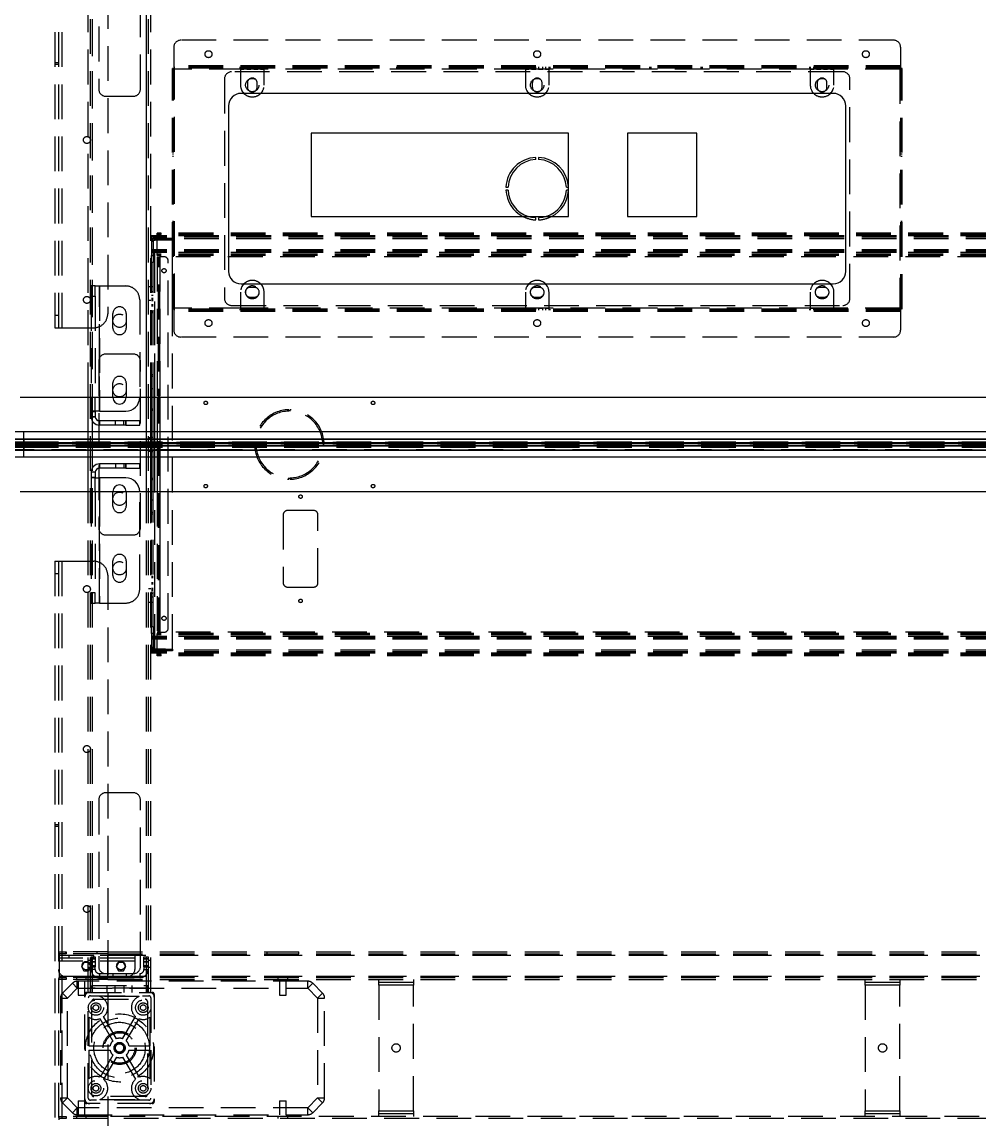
# Model space of a CAD drawing. Header units: millimetres. Extents: x -429 to 16771, y -1239 to 5751.
# Drawn here: x 51 to 740, y 364 to 1153 of the extents above; entities that cross this region are included whole.
import ezdxf

# ---------------------------------------------------------------- set-up
doc = ezdxf.new("R2010")
doc.units = ezdxf.units.MM
doc.header["$LTSCALE"] = 100
doc.linetypes.add('HIDDEN', pattern=[0.375, 0.25, -0.125])

msp = doc.modelspace()

# ---------------------------------------------------------------- linework, layer by layer
at = {"color": 7, "linetype": 'HIDDEN', "lineweight": -3}
for p, q in [((75, 1633.4), (75, 933.4)), ((77.5, 1633.4), (77.5, 933.4)), ((80, 1633.4), (80, 933.4)), ((80, 1633.4), (80, 933.4)), ((113, 1623.4), (113, 943.4)), ((99, 883.4), (99, 1243.4)), ((100.6, 455.4), (100.6, 1243.4)), ((102, 455.4), (102, 1243.4)), ((102, 455.4), (102, 1243.4)), ((102, 455.4), (102, 1243.4)), ((102, 866.09), (102, 1243.4)), ((141, 455.4), (141, 1243.4)), ((141, 455.4), (141, 1243.4)), ((141, 455.4), (141, 1243.4)), ((141, 883.4), (141, 1243.4)), ((142.4, 455.4), (142.4, 1243.4)), ((144, 883.4), (144, 1243.4)), ((106.5, 1224.9), (106.5, 1104.9)), ((136.5, 1104.9), (136.5, 1224.9)), ((678.5, 1140.1), (165.5, 1140.1)), ((160.5, 1135.1), (160.5, 1121.7)), ((683.5, 1135.1), (683.5, 1121.7)), ((77.5, 1123.98), (75, 1123.98)), ((75, 1122.83), (77.5, 1122.83)), ((683.5, 1121.7), (160.5, 1121.7)), ((160.5, 1121.7), (160.5, 1120.1)), ((683.5, 1121.7), (160.5, 1121.7)), ((683.5, 1120.9), (160.5, 1120.9)), ((161.1, 1120.1), (161.1, 1120.9)), ((208, 1120.9), (208, 1120.1)), ((208.5, 1120.9), (208.5, 1119.3)), ((211, 1119.3), (211, 1120.9)), ((213, 1120.9), (213, 1119.3)), ((216, 1119.3), (216, 1120.9)), ((218, 1120.9), (218, 1119.3)), ((221, 1119.3), (221, 1120.9)), ((223, 1120.9), (223, 1119.3)), ((225.5, 1119.3), (225.5, 1120.9)), ((226, 1120.9), (226, 1120.1)), ((303.03, 1120.1), (303.03, 1120.9)), ((304.03, 1120.1), (304.03, 1120.9)), ((321, 1120.1), (321, 1120.9)), ((323, 1120.1), (323, 1120.9)), ((339.97, 1120.1), (339.97, 1120.9)), ((340.97, 1120.1), (340.97, 1120.9)), ((413, 1120.9), (413, 1120.1)), ((413.5, 1120.9), (413.5, 1119.3)), ((416, 1119.3), (416, 1120.9)), ((418, 1120.9), (418, 1119.3)), ((421, 1119.3), (421, 1120.9)), ((423, 1120.9), (423, 1119.3)), ((426, 1119.3), (426, 1120.9)), ((428, 1120.9), (428, 1119.3)), ((430.5, 1119.3), (430.5, 1120.9)), ((431, 1120.9), (431, 1120.1)), ((503.03, 1120.1), (503.03, 1120.9)), ((504.03, 1120.1), (504.03, 1120.9)), ((521, 1120.1), (521, 1120.9)), ((523, 1120.1), (523, 1120.9)), ((539.97, 1120.1), (539.97, 1120.9)), ((540.97, 1120.1), (540.97, 1120.9)), ((618, 1120.9), (618, 1120.1)), ((618.5, 1120.9), (618.5, 1119.3)), ((621, 1119.3), (621, 1120.9)), ((623, 1120.9), (623, 1119.3)), ((626, 1119.3), (626, 1120.9)), ((628, 1120.9), (628, 1119.3)), ((631, 1119.3), (631, 1120.9)), ((633, 1120.9), (633, 1119.3)), ((635.5, 1119.3), (635.5, 1120.9)), ((636, 1120.9), (636, 1120.1)), ((682.9, 1120.9), (682.9, 1120.1)), ((683.5, 1121.7), (683.5, 1120.1)), ((159.5, 946.9), (159.5, 1119.9)), ((159.5, 1119.9), (160.3, 1119.9)), ((160.3, 946.9), (160.3, 1119.9)), ((683.5, 1120.1), (160.5, 1120.1)), ((161.1, 1119.3), (161.1, 1120.1)), ((161.1, 947.5), (161.1, 1119.3)), ((161.1, 947.5), (161.1, 1119.3)), ((211, 1119.3), (161.1, 1119.3)), ((211, 1119.3), (161.1, 1119.3)), ((642, 1117.4), (202, 1117.4)), ((208.5, 1119.3), (208.5, 1107.9)), ((208.5, 1119.3), (211, 1119.3)), ((211, 1119.3), (208.5, 1119.3)), ((213, 1119.3), (211, 1119.3)), ((213, 1119.3), (216, 1119.3)), ((216, 1119.3), (213, 1119.3)), ((216, 1119.3), (213, 1119.3)), ((216, 1119.3), (213, 1119.3)), ((218, 1119.3), (216, 1119.3)), ((218, 1119.3), (221, 1119.3)), ((221, 1119.3), (218, 1119.3)), ((221, 1119.3), (218, 1119.3)), ((221, 1119.3), (218, 1119.3)), ((223, 1119.3), (221, 1119.3)), ((223, 1119.3), (225.5, 1119.3)), ((225.5, 1119.3), (223, 1119.3)), ((416, 1119.3), (223, 1119.3)), ((416, 1119.3), (223, 1119.3)), ((225.5, 1107.9), (225.5, 1119.3)), ((413.5, 1119.3), (413.5, 1107.9)), ((413.5, 1119.3), (416, 1119.3)), ((416, 1119.3), (413.5, 1119.3)), ((418, 1119.3), (416, 1119.3)), ((418, 1119.3), (421, 1119.3)), ((421, 1119.3), (418, 1119.3)), ((421, 1119.3), (418, 1119.3)), ((421, 1119.3), (418, 1119.3)), ((423, 1119.3), (421, 1119.3)), ((423, 1119.3), (426, 1119.3)), ((426, 1119.3), (423, 1119.3)), ((426, 1119.3), (423, 1119.3)), ((426, 1119.3), (423, 1119.3)), ((428, 1119.3), (426, 1119.3)), ((428, 1119.3), (430.5, 1119.3)), ((430.5, 1119.3), (428, 1119.3)), ((621, 1119.3), (428, 1119.3)), ((621, 1119.3), (428, 1119.3)), ((430.5, 1107.9), (430.5, 1119.3)), ((618.5, 1119.3), (618.5, 1107.9)), ((618.5, 1119.3), (621, 1119.3)), ((621, 1119.3), (618.5, 1119.3)), ((623, 1119.3), (621, 1119.3)), ((623, 1119.3), (626, 1119.3)), ((626, 1119.3), (623, 1119.3)), ((626, 1119.3), (623, 1119.3)), ((626, 1119.3), (623, 1119.3)), ((628, 1119.3), (626, 1119.3)), ((628, 1119.3), (631, 1119.3)), ((631, 1119.3), (628, 1119.3)), ((631, 1119.3), (628, 1119.3)), ((631, 1119.3), (628, 1119.3)), ((633, 1119.3), (631, 1119.3)), ((633, 1119.3), (635.5, 1119.3)), ((635.5, 1119.3), (633, 1119.3)), ((682.9, 1119.3), (633, 1119.3)), ((682.9, 1119.3), (633, 1119.3)), ((635.5, 1107.9), (635.5, 1119.3)), ((682.9, 1120.1), (682.9, 1119.3)), ((682.9, 1119.3), (682.9, 947.5)), ((682.9, 1119.3), (682.9, 947.5)), ((684.5, 1119.9), (683.7, 1119.9)), ((683.7, 946.9), (683.7, 1119.9)), ((684.5, 946.9), (684.5, 1119.9)), ((197, 1112.4), (197, 954.4)), ((213.5, 1109.4), (213.5, 1106.4)), ((220.5, 1106.4), (220.5, 1109.4)), ((418.5, 1109.4), (418.5, 1106.4)), ((425.5, 1106.4), (425.5, 1109.4)), ((623.5, 1109.4), (623.5, 1106.4)), ((630.5, 1106.4), (630.5, 1109.4)), ((647, 954.4), (647, 1112.4)), ((111.5, 1099.9), (131.5, 1099.9)), ((159.5, 1058.38), (160.3, 1058.38)), ((683.7, 1058.38), (684.5, 1058.38)), ((159.5, 1056.88), (160.3, 1056.88)), ((683.7, 1056.88), (684.5, 1056.88)), ((159.5, 1034.4), (160.3, 1034.4)), ((444.48, 1034.4), (444.46, 1034.73)), ((444.46, 1034.4), (444.48, 1034.4)), ((683.7, 1034.4), (684.5, 1034.4)), ((159.5, 1032.4), (160.3, 1032.4)), ((444.46, 1032.08), (444.48, 1032.4)), ((444.48, 1032.4), (444.46, 1032.4)), ((683.7, 1032.4), (684.5, 1032.4)), ((421, 1010.93), (421, 1012.43)), ((423, 1012.43), (423, 1010.93)), ((159.5, 1009.92), (160.3, 1009.92)), ((159.5, 1008.42), (160.3, 1008.42)), ((683.7, 1009.92), (684.5, 1009.92)), ((683.7, 1008.42), (684.5, 1008.42)), ((1655.5, 999.4), (144.5, 999.4)), ((144.5, 999.4), (144.5, 997.4)), ((1655.5, 998.4), (144.5, 998.4)), ((1655.5, 997.4), (144.5, 997.4)), ((144.5, 997.4), (144.5, 989.4)), ((1655.5, 997.4), (144.5, 997.4)), ((1655.5, 997.4), (144.5, 997.4)), ((1655.5, 997.4), (144.5, 997.4)), ((145.7, 995.5), (144.5, 995.5)), ((145.7, 995.5), (144.5, 995.5)), ((145.7, 995.5), (145.7, 985.4)), ((146.9, 997.9), (146.9, 996.7)), ((154.5, 997.9), (146.9, 997.9)), ((146.9, 997.9), (146.9, 996.7)), ((146.9, 996.7), (154.5, 996.7)), ((146.9, 702.28), (146.9, 996.53)), ((146.9, 996.53), (159.5, 996.53)), ((146.9, 883.4), (146.9, 996.53)), ((1651.5, 1001.4), (148.5, 1001.4)), ((148.5, 999.4), (148.5, 1001.4)), ((1651.5, 1000.4), (148.5, 1000.4)), ((1651.5, 999.4), (148.5, 999.4)), ((148.5, 987.4), (148.5, 999.4)), ((1651.5, 999.4), (148.5, 999.4)), ((151.5, 1000.4), (151.5, 1001.4)), ((154.5, 996.7), (154.5, 997.9)), ((154.5, 997.9), (159.5, 997.9)), ((159.5, 996.7), (154.5, 996.7)), ((159.5, 997.9), (159.5, 996.7)), ((159.5, 702.28), (159.5, 996.53)), ((1655.5, 989.4), (144.5, 989.4)), ((144.5, 989.4), (144.5, 987.4)), ((1655.5, 989.4), (144.5, 989.4)), ((1655.5, 988.4), (144.5, 988.4)), ((144.5, 987.4), (144.5, 985.4)), ((1655.5, 987.4), (144.5, 987.4)), ((147.5, 987.4), (147.5, 988.4)), ((1651.5, 987.4), (148.5, 987.4)), ((148.5, 985.4), (148.5, 987.4)), ((1651.5, 987.4), (148.5, 987.4)), ((1651.5, 986.4), (148.5, 986.4)), ((150.5, 985.4), (150.5, 986.4)), ((144.5, 985.4), (145.7, 985.4)), ((144.5, 980.4), (144.5, 985.4)), ((145.7, 980.4), (144.5, 980.4)), ((144.5, 883.4), (144.5, 980.4)), ((145.7, 985.4), (145.7, 980.4)), ((145.7, 883.4), (145.7, 980.4)), ((1651.5, 985.4), (148.5, 985.4)), ((148.5, 984.4), (148.5, 883.4)), ((148.5, 984.4), (150.5, 984.4)), ((149.5, 714.4), (149.5, 984.4)), ((150.5, 985.4), (150.5, 984.4)), ((1649.5, 984.4), (150.5, 984.4)), ((1649.5, 984.4), (150.5, 984.4)), ((150.5, 984.4), (150.5, 714.4)), ((150.5, 714.4), (150.5, 984.4)), ((150.5, 984.4), (150.5, 714.4)), ((153.5, 984.4), (150.5, 984.4)), ((150.5, 984.4), (150.5, 883.4)), ((156.5, 717.4), (156.5, 981.4)), ((104, 963.4), (101, 963.4)), ((101, 963.4), (101, 956.11)), ((104, 956.11), (104, 963.4)), ((104, 963.4), (107, 963.4)), ((107, 873.4), (107, 963.4)), ((107, 963.4), (126, 963.4)), ((107, 963.4), (107, 883.4)), ((144, 962.7), (142.4, 962.7)), ((145.7, 962.9), (144.5, 962.9)), ((101, 956.11), (104, 956.11)), ((101, 956.11), (101, 883.4)), ((104, 956.11), (104, 883.4)), ((145.7, 959.15), (144.5, 959.15)), ((145.7, 959.15), (144.5, 959.15)), ((145.7, 956.65), (144.5, 956.65)), ((145.7, 956.65), (144.5, 956.65)), ((208.5, 958.9), (208.5, 947.5)), ((218.5, 962.4), (215.5, 962.4)), ((215.5, 955.4), (218.5, 955.4)), ((225.5, 947.5), (225.5, 958.9)), ((413.5, 958.9), (413.5, 947.5)), ((423.5, 962.4), (420.5, 962.4)), ((420.5, 955.4), (423.5, 955.4)), ((430.5, 947.5), (430.5, 958.9)), ((618.5, 958.9), (618.5, 947.5)), ((628.5, 962.4), (625.5, 962.4)), ((625.5, 955.4), (628.5, 955.4)), ((635.5, 947.5), (635.5, 958.9)), ((136, 953.4), (136, 883.4)), ((142.4, 953.1), (144, 953.1)), ((145.7, 954.4), (144.5, 954.4)), ((145.7, 953.4), (144.5, 953.4)), ((144.5, 952.9), (145.7, 952.9)), ((145.7, 949.9), (144.5, 949.9)), ((145.7, 948.9), (144.5, 948.9)), ((159.5, 946.9), (160.3, 946.9)), ((161.1, 946.7), (161.1, 947.5)), ((211, 947.5), (161.1, 947.5)), ((211, 947.5), (161.1, 947.5)), ((202, 949.4), (642, 949.4)), ((211, 947.5), (208.5, 947.5)), ((208.5, 947.5), (208.5, 945.9)), ((208.5, 947.5), (211, 947.5)), ((213, 947.5), (211, 947.5)), ((211, 945.9), (211, 947.5)), ((216, 947.5), (213, 947.5)), ((213, 947.5), (213, 945.9)), ((213, 947.5), (216, 947.5)), ((216, 947.5), (213, 947.5)), ((216, 947.5), (213, 947.5)), ((218, 947.5), (216, 947.5)), ((216, 945.9), (216, 947.5)), ((221, 947.5), (218, 947.5)), ((218, 947.5), (218, 945.9)), ((218, 947.5), (221, 947.5)), ((221, 947.5), (218, 947.5)), ((221, 947.5), (218, 947.5)), ((223, 947.5), (221, 947.5)), ((221, 945.9), (221, 947.5)), ((225.5, 947.5), (223, 947.5)), ((223, 947.5), (223, 945.9)), ((223, 947.5), (225.5, 947.5)), ((416, 947.5), (223, 947.5)), ((416, 947.5), (223, 947.5)), ((225.5, 945.9), (225.5, 947.5)), ((416, 947.5), (413.5, 947.5)), ((413.5, 947.5), (413.5, 945.9)), ((413.5, 947.5), (416, 947.5)), ((418, 947.5), (416, 947.5)), ((416, 945.9), (416, 947.5)), ((421, 947.5), (418, 947.5)), ((418, 947.5), (418, 945.9)), ((418, 947.5), (421, 947.5)), ((421, 947.5), (418, 947.5)), ((421, 947.5), (418, 947.5)), ((423, 947.5), (421, 947.5)), ((421, 945.9), (421, 947.5)), ((426, 947.5), (423, 947.5)), ((423, 947.5), (423, 945.9)), ((423, 947.5), (426, 947.5)), ((426, 947.5), (423, 947.5)), ((426, 947.5), (423, 947.5)), ((428, 947.5), (426, 947.5)), ((426, 945.9), (426, 947.5)), ((430.5, 947.5), (428, 947.5)), ((428, 947.5), (428, 945.9)), ((428, 947.5), (430.5, 947.5)), ((621, 947.5), (428, 947.5)), ((621, 947.5), (428, 947.5)), ((430.5, 945.9), (430.5, 947.5)), ((621, 947.5), (618.5, 947.5)), ((618.5, 947.5), (618.5, 945.9)), ((618.5, 947.5), (621, 947.5)), ((623, 947.5), (621, 947.5)), ((621, 945.9), (621, 947.5)), ((626, 947.5), (623, 947.5)), ((623, 947.5), (623, 945.9)), ((623, 947.5), (626, 947.5)), ((626, 947.5), (623, 947.5)), ((626, 947.5), (623, 947.5)), ((628, 947.5), (626, 947.5)), ((626, 945.9), (626, 947.5)), ((631, 947.5), (628, 947.5)), ((628, 947.5), (628, 945.9)), ((628, 947.5), (631, 947.5)), ((631, 947.5), (628, 947.5)), ((631, 947.5), (628, 947.5)), ((633, 947.5), (631, 947.5)), ((631, 945.9), (631, 947.5)), ((635.5, 947.5), (633, 947.5)), ((633, 947.5), (633, 945.9)), ((633, 947.5), (635.5, 947.5)), ((682.9, 947.5), (633, 947.5)), ((682.9, 947.5), (633, 947.5)), ((635.5, 945.9), (635.5, 947.5)), ((682.9, 947.5), (682.9, 946.7)), ((684.5, 946.9), (683.7, 946.9)), ((77.5, 942.25), (75, 942.25)), ((116.75, 933.15), (116.75, 943.65)), ((126.25, 943.65), (126.25, 933.15)), ((144.5, 945.4), (145.7, 945.4)), ((144.5, 944.41), (145.7, 944.41)), ((683.5, 946.7), (160.5, 946.7)), ((160.5, 946.7), (160.5, 945.1)), ((683.5, 945.9), (160.5, 945.9)), ((683.5, 945.1), (160.5, 945.1)), ((160.5, 945.1), (160.5, 931.7)), ((683.5, 945.1), (160.5, 945.1)), ((161.1, 945.9), (161.1, 946.7)), ((208, 946.7), (208, 945.9)), ((226, 946.7), (226, 945.9)), ((413, 946.7), (413, 945.9)), ((431, 946.7), (431, 945.9)), ((618, 946.7), (618, 945.9)), ((636, 946.7), (636, 945.9)), ((682.9, 946.7), (682.9, 945.9)), ((683.5, 946.7), (683.5, 945.1)), ((683.5, 945.1), (683.5, 931.7)), ((75, 933.4), (80, 933.4)), ((80, 933.4), (103, 933.4)), ((678.5, 926.7), (165.5, 926.7)), ((106.5, 909.4), (106.5, 789.4)), ((131.5, 914.4), (111.5, 914.4)), ((136.5, 789.4), (136.5, 909.4)), ((116.75, 883.4), (116.75, 893.65)), ((126.25, 893.65), (126.25, 883.4)), ((145.7, 899.4), (144.5, 899.4)), ((145.7, 898.4), (144.5, 898.4)), ((145.7, 889.4), (144.5, 889.4)), ((145.7, 889.4), (144.5, 889.4)), ((145.7, 889.4), (144.5, 889.4)), ((145.7, 889.4), (144.5, 889.4)), ((104, 873.4), (101, 873.4)), ((101, 869.4), (104, 869.4)), ((145.7, 874.9), (144.5, 874.9)), ((145.7, 873.9), (144.5, 873.9)), ((243.2, 873.4), (243.2, 874.4)), ((244.2, 873.4), (244.2, 874.4)), ((107, 866.4), (107, 863.4)), ((118.5, 863.4), (118.5, 866.4)), ((124.5, 863.4), (124.5, 866.4)), ((126, 863.4), (126, 866.4)), ((52.5, 853.17), (1.07, 853.17)), ((2, 853.19), (52.5, 853.19)), ((52.5, 853.19), (2, 853.19)), ((52.5, 851.4), (52.5, 858.4)), ((52.5, 853.19), (52.5, 853.4)), ((52.5, 853.19), (52.5, 853.4)), ((52.5, 853.4), (52.5, 853.17)), ((52.5, 851.4), (52.5, 853.4)), ((52.5, 853.19), (900, 853.19)), ((52.5, 850.32), (52.5, 853.19)), ((1747.5, 853.19), (52.5, 853.19)), ((52.5, 850.85), (52.5, 853.19)), ((52.5, 853.17), (52.5, 845.64)), ((1747.5, 853.17), (52.5, 853.17)), ((99, 840.4), (99, 858.4)), ((102, 840.4), (102, 858.4)), ((141, 840.4), (141, 858.4)), ((144, 854.2), (142.4, 854.2)), ((144, 840.4), (144, 858.4)), ((144.5, 840.4), (144.5, 858.4)), ((145.7, 854.4), (144.5, 854.4)), ((145.7, 840.4), (145.7, 858.4)), ((146.9, 840.4), (146.9, 858.4)), ((148.5, 858.4), (148.5, 840.4)), ((150.5, 858.4), (150.5, 840.4)), ((52.5, 845.64), (1.07, 845.64)), ((1.85, 850.32), (52.5, 850.32)), ((52.5, 850.32), (1.85, 850.32)), ((1.85, 848.49), (52.5, 848.49)), ((52.5, 848.49), (1.85, 848.49)), ((2, 845.61), (52.5, 845.61)), ((52.5, 845.61), (2, 845.61)), ((2.15, 850), (52.5, 850)), ((2.15, 848.8), (52.5, 848.8)), ((2.5, 851.4), (52.5, 851.4)), ((2.5, 847.4), (52.5, 847.4)), ((7.82, 850.65), (52.5, 850.65)), ((52.5, 850.65), (7.82, 850.65)), ((7.82, 848.15), (52.5, 848.15)), ((52.5, 848.15), (7.82, 848.15)), ((8.09, 850.84), (52.5, 850.84)), ((8.11, 847.97), (52.5, 847.97)), ((10.02, 848.83), (52.5, 848.83)), ((10.05, 849.97), (52.5, 849.97)), ((10.12, 849.95), (52.5, 849.95)), ((10.32, 850.65), (52.5, 850.65)), ((52.5, 850.65), (10.32, 850.65)), ((10.32, 850.15), (52.5, 850.15)), ((52.5, 850.15), (10.32, 850.15)), ((10.32, 848.65), (52.5, 848.65)), ((52.5, 848.65), (10.32, 848.65)), ((10.32, 848.15), (52.5, 848.15)), ((52.5, 848.15), (10.32, 848.15)), ((10.59, 850.84), (52.5, 850.84)), ((10.61, 847.97), (52.5, 847.97)), ((12.53, 848.83), (52.5, 848.83)), ((12.55, 849.97), (52.5, 849.97)), ((12.62, 849.95), (52.5, 849.95)), ((52.5, 848.85), (12.62, 848.85)), ((12.82, 850.65), (52.5, 850.65)), ((52.5, 850.65), (12.82, 850.65)), ((12.82, 850.15), (52.5, 850.15)), ((52.5, 850.15), (12.82, 850.15)), ((12.82, 848.65), (52.5, 848.65)), ((52.5, 848.65), (12.82, 848.65)), ((12.82, 848.15), (52.5, 848.15)), ((52.5, 848.15), (12.82, 848.15)), ((13.07, 850.85), (52.5, 850.85)), ((13.09, 847.96), (52.5, 847.96)), ((14.58, 850.37), (52.5, 850.37)), ((14.58, 848.44), (52.5, 848.44)), ((52.5, 851.4), (900, 851.4)), ((52.5, 850.85), (52.5, 851.4)), ((52.5, 850.85), (52.5, 851.4)), ((52.5, 850.84), (52.5, 850.85)), ((52.5, 850.85), (900, 850.85)), ((52.5, 850.85), (52.5, 850.85)), ((900, 850.85), (52.5, 850.85)), ((900, 850.85), (52.5, 850.85)), ((900, 850.85), (52.5, 850.85)), ((52.5, 850.85), (52.5, 850.65)), ((52.5, 850.84), (900, 850.84)), ((52.5, 849.97), (52.5, 850.84)), ((52.5, 850.84), (900, 850.84)), ((52.5, 849.97), (52.5, 850.84)), ((52.5, 849.97), (52.5, 850.84)), ((52.5, 850.84), (52.5, 850.65)), ((52.5, 849.97), (52.5, 850.84)), ((52.5, 850.84), (52.5, 850.65)), ((52.5, 850.37), (52.5, 850.84)), ((52.5, 850.32), (52.5, 850.84)), ((52.5, 850.84), (52.5, 850.65)), ((52.5, 849.97), (52.5, 850.84)), ((52.5, 850.84), (52.5, 850.65)), ((52.5, 850.37), (52.5, 850.84)), ((52.5, 849.97), (52.5, 850.84)), ((52.5, 850.84), (52.5, 850.65)), ((52.5, 850.65), (900, 850.65)), ((52.5, 850.65), (52.5, 850)), ((52.5, 850.65), (900, 850.65)), ((52.5, 850.65), (52.5, 850.15)), ((52.5, 850.65), (900, 850.65)), ((52.5, 850.65), (52.5, 850.15)), ((52.5, 850.65), (52.5, 850.15)), ((52.5, 850.65), (52.5, 850)), ((52.5, 850.65), (52.5, 850.15)), ((1747.5, 850.65), (52.5, 850.65)), ((1747.5, 850.65), (52.5, 850.65)), ((1747.5, 850.65), (52.5, 850.65)), ((52.5, 850.37), (900, 850.37)), ((52.5, 848.85), (52.5, 850.37)), ((52.5, 848.85), (52.5, 850.37)), ((52.5, 850.32), (900, 850.32)), ((52.5, 850), (52.5, 850.32)), ((52.5, 850), (52.5, 850.32)), ((1747.5, 850.32), (52.5, 850.32)), ((52.5, 850.15), (900, 850.15)), ((52.5, 850.15), (900, 850.15)), ((1747.5, 850.15), (52.5, 850.15)), ((1747.5, 850.15), (52.5, 850.15)), ((52.5, 850.15), (52.5, 849.97)), ((52.5, 850.15), (52.5, 849.97)), ((52.5, 850.15), (52.5, 849.97)), ((52.5, 850.15), (52.5, 849.97)), ((52.5, 850), (900, 850)), ((52.5, 849.95), (52.5, 849.97)), ((52.5, 849.97), (900, 849.97)), ((52.5, 849.97), (52.5, 849.97)), ((52.5, 849.97), (900, 849.97)), ((52.5, 849.95), (900, 849.95)), ((52.5, 849.95), (900, 849.95)), ((52.5, 848.85), (52.5, 849.95)), ((52.5, 848.85), (52.5, 849.95)), ((52.5, 848.83), (52.5, 848.85)), ((900, 848.85), (52.5, 848.85)), ((900, 848.85), (52.5, 848.85)), ((52.5, 847.97), (52.5, 848.83)), ((52.5, 848.83), (900, 848.83)), ((52.5, 848.83), (900, 848.83)), ((52.5, 847.97), (52.5, 848.83)), ((52.5, 847.97), (52.5, 848.83)), ((52.5, 847.97), (52.5, 848.83)), ((52.5, 848.83), (52.5, 848.65)), ((52.5, 847.97), (52.5, 848.83)), ((52.5, 848.83), (52.5, 848.65)), ((52.5, 848.44), (52.5, 848.83)), ((52.5, 848.83), (52.5, 848.65)), ((52.5, 848.44), (52.5, 848.83)), ((52.5, 847.97), (52.5, 848.83)), ((52.5, 848.83), (52.5, 848.65)), ((52.5, 848.8), (900, 848.8)), ((52.5, 848.49), (52.5, 848.8)), ((52.5, 848.8), (52.5, 848.15)), ((52.5, 848.49), (52.5, 848.8)), ((52.5, 848.8), (52.5, 848.15)), ((52.5, 848.65), (900, 848.65)), ((52.5, 848.65), (52.5, 848.15)), ((52.5, 848.65), (900, 848.65)), ((52.5, 848.65), (52.5, 848.15)), ((52.5, 848.65), (52.5, 848.15)), ((52.5, 848.65), (52.5, 848.15)), ((1747.5, 848.65), (52.5, 848.65)), ((1747.5, 848.65), (52.5, 848.65)), ((52.5, 848.49), (900, 848.49)), ((52.5, 845.61), (52.5, 848.49)), ((1747.5, 848.49), (52.5, 848.49)), ((52.5, 847.97), (52.5, 848.49)), ((52.5, 848.44), (900, 848.44)), ((52.5, 847.97), (52.5, 848.44)), ((52.5, 847.97), (52.5, 848.44)), ((52.5, 848.15), (52.5, 847.95)), ((52.5, 848.15), (900, 848.15)), ((52.5, 848.15), (900, 848.15)), ((52.5, 848.15), (900, 848.15)), ((1747.5, 848.15), (52.5, 848.15)), ((1747.5, 848.15), (52.5, 848.15)), ((1747.5, 848.15), (52.5, 848.15)), ((52.5, 848.15), (52.5, 847.95)), ((52.5, 848.15), (52.5, 847.97)), ((52.5, 848.15), (52.5, 847.97)), ((52.5, 848.15), (52.5, 847.97)), ((52.5, 848.15), (52.5, 847.97)), ((52.5, 847.97), (900, 847.97)), ((52.5, 847.95), (52.5, 847.97)), ((52.5, 847.97), (900, 847.97)), ((52.5, 847.96), (900, 847.96)), ((52.5, 847.95), (900, 847.95)), ((52.5, 847.95), (900, 847.95)), ((52.5, 847.95), (900, 847.95)), ((52.5, 847.4), (52.5, 847.95)), ((52.5, 847.4), (52.5, 847.95)), ((52.5, 845.61), (52.5, 847.95)), ((52.5, 847.4), (900, 847.4)), ((52.5, 840.4), (52.5, 847.4)), ((52.5, 845.4), (52.5, 847.4)), ((52.5, 845.64), (52.5, 845.4)), ((1747.5, 845.64), (52.5, 845.64)), ((52.5, 845.61), (900, 845.61)), ((52.5, 845.4), (52.5, 845.61)), ((52.5, 845.4), (52.5, 845.61)), ((1747.5, 845.61), (52.5, 845.61)), ((142.4, 844.6), (144, 844.6)), ((145.7, 850.65), (144.5, 850.65)), ((145.7, 850.65), (144.5, 850.65)), ((145.7, 848.15), (144.5, 848.15)), ((145.7, 848.15), (144.5, 848.15)), ((144.5, 844.4), (145.7, 844.4)), ((219.7, 849.9), (218.7, 849.9)), ((219.7, 848.9), (218.7, 848.9)), ((268.69, 849.9), (267.69, 849.9)), ((268.69, 848.9), (267.69, 848.9)), ((104, 829.4), (101, 829.4)), ((102, 455.4), (102, 832.72)), ((107, 835.4), (107, 832.4)), ((118.5, 835.4), (118.5, 832.4)), ((124.5, 835.4), (124.5, 832.4)), ((126, 832.4), (126, 835.4)), ((104, 825.4), (101, 825.4)), ((107, 735.4), (107, 825.4)), ((145.7, 824.9), (144.5, 824.9)), ((145.7, 823.9), (144.5, 823.9)), ((243.2, 824.41), (243.2, 825.41)), ((244.2, 824.41), (244.2, 825.41)), ((99, 455.4), (99, 815.4)), ((101, 815.4), (101, 742.7)), ((104, 815.4), (104, 742.7)), ((107, 815.4), (107, 735.4)), ((116.75, 805.15), (116.75, 815.4)), ((126.25, 815.4), (126.25, 805.15)), ((136, 745.4), (136, 815.4)), ((141, 455.4), (141, 815.4)), ((144, 455.4), (144, 815.4)), ((144.5, 718.4), (144.5, 815.4)), ((145.7, 718.4), (145.7, 815.4)), ((146.9, 702.28), (146.9, 815.4)), ((148.5, 815.4), (148.5, 714.4)), ((150.5, 815.4), (150.5, 714.4)), ((145.7, 809.4), (144.5, 809.4)), ((145.7, 809.4), (144.5, 809.4)), ((145.7, 809.4), (144.5, 809.4)), ((145.7, 809.4), (144.5, 809.4)), ((145.7, 800.4), (144.5, 800.4)), ((145.7, 799.4), (144.5, 799.4)), ((239.25, 798.9), (239.25, 749.9)), ((261.25, 801.9), (242.25, 801.9)), ((264.25, 749.9), (264.25, 798.9)), ((111.5, 784.4), (131.5, 784.4)), ((75, 765.4), (75, 65.4)), ((75, 765.4), (80, 765.4)), ((77.5, 765.4), (77.5, 65.4)), ((80, 765.4), (80, 65.4)), ((80, 765.4), (103, 765.4)), ((80, 765.4), (80, 65.4)), ((116.75, 755.15), (116.75, 765.65)), ((126.25, 765.65), (126.25, 755.15)), ((75, 756.55), (77.5, 756.55)), ((113, 755.4), (113, 75.4)), ((145.7, 754.4), (144.5, 754.4)), ((145.7, 753.4), (144.5, 753.4)), ((145.7, 749.9), (144.5, 749.9)), ((104, 742.7), (101, 742.7)), ((101, 742.7), (101, 735.4)), ((104, 735.4), (104, 742.7)), ((144, 745.7), (142.4, 745.7)), ((145.7, 748.9), (144.5, 748.9)), ((145.7, 745.9), (144.5, 745.9)), ((144.5, 745.4), (145.7, 745.4)), ((144.5, 744.41), (145.7, 744.41)), ((145.7, 742.15), (144.5, 742.15)), ((145.7, 742.15), (144.5, 742.15)), ((242.25, 746.9), (261.25, 746.9)), ((101, 735.4), (104, 735.4)), ((107, 735.4), (104, 735.4)), ((107, 735.4), (126, 735.4)), ((142.4, 736.1), (144, 736.1)), ((145.7, 739.65), (144.5, 739.65)), ((145.7, 739.65), (144.5, 739.65)), ((144.5, 735.9), (145.7, 735.9)), ((144.5, 718.4), (145.7, 718.4)), ((144.5, 713.4), (144.5, 718.4)), ((145.7, 718.4), (145.7, 713.4)), ((145.7, 713.4), (144.5, 713.4)), ((144.5, 713.4), (144.5, 711.4)), ((1655.5, 711.4), (144.5, 711.4)), ((144.5, 711.4), (144.5, 709.4)), ((1655.5, 710.4), (144.5, 710.4)), ((145.7, 713.4), (145.7, 703.3)), ((147.5, 710.4), (147.5, 711.4)), ((150.5, 714.4), (148.5, 714.4)), ((1651.5, 713.4), (148.5, 713.4)), ((148.5, 711.4), (148.5, 713.4)), ((1651.5, 712.4), (148.5, 712.4)), ((1651.5, 711.4), (148.5, 711.4)), ((148.5, 699.4), (148.5, 711.4)), ((1651.5, 711.4), (148.5, 711.4)), ((150.5, 714.4), (150.5, 713.4)), ((1649.5, 714.4), (150.5, 714.4)), ((1649.5, 714.4), (150.5, 714.4)), ((150.5, 714.4), (153.5, 714.4)), ((150.5, 712.4), (150.5, 713.4)), ((1655.5, 709.4), (144.5, 709.4)), ((144.5, 709.4), (144.5, 701.4)), ((1655.5, 709.4), (144.5, 709.4)), ((144.5, 703.3), (145.7, 703.3)), ((145.7, 703.3), (144.5, 703.3)), ((146.9, 702.28), (159.5, 702.28)), ((1655.5, 701.4), (144.5, 701.4)), ((144.5, 701.4), (144.5, 699.4)), ((1655.5, 701.4), (144.5, 701.4)), ((1655.5, 701.4), (144.5, 701.4)), ((1655.5, 701.4), (144.5, 701.4)), ((1655.5, 700.4), (144.5, 700.4)), ((1655.5, 699.4), (144.5, 699.4)), ((146.9, 702.1), (146.9, 700.9)), ((154.5, 702.1), (146.9, 702.1)), ((146.9, 700.9), (146.9, 702.1)), ((154.5, 700.9), (146.9, 700.9)), ((1651.5, 699.4), (148.5, 699.4)), ((148.5, 697.4), (148.5, 699.4)), ((1651.5, 699.4), (148.5, 699.4)), ((1651.5, 698.4), (148.5, 698.4)), ((1651.5, 697.4), (148.5, 697.4)), ((151.5, 697.4), (151.5, 698.4)), ((154.5, 700.9), (154.5, 702.1)), ((154.5, 702.1), (159.5, 702.1)), ((159.5, 700.9), (154.5, 700.9)), ((159.5, 702.1), (159.5, 700.9)), ((106.5, 593.9), (106.5, 473.9)), ((131.5, 598.9), (111.5, 598.9)), ((136.5, 473.9), (136.5, 593.9)), ((77.5, 575.98), (75, 575.98)), ((75, 574.83), (77.5, 574.83)), ((132.5, 481.9), (77.5, 481.9)), ((78, 483.15), (78, 484.65)), ((78, 484.65), (83, 484.65)), ((83, 483.15), (78, 483.15)), ((78, 483.15), (78, 482.15)), ((78, 482.15), (1722, 482.15)), ((78, 482.15), (1722, 482.15)), ((78, 482.15), (78, 467.15)), ((82.5, 484.65), (82.5, 483.15)), ((83, 484.65), (83, 483.15)), ((113, 484.65), (83, 484.65)), ((113, 483.15), (83, 483.15)), ((85, 481.9), (85, 479.9)), ((103, 479.9), (103, 481.9)), ((105.5, 483.15), (105.5, 484.65)), ((113, 484.65), (1687, 484.65)), ((113, 483.15), (1687, 483.15)), ((113, 482.15), (1687, 482.15)), ((113, 467.15), (113, 482.15)), ((113, 482.15), (1687, 482.15)), ((132.5, 481.9), (132.5, 477.9)), ((227.5, 484.65), (227.5, 483.15)), ((250.5, 483.15), (250.5, 484.65)), ((132.5, 479.9), (77.5, 479.9)), ((132.5, 477.9), (77.5, 477.9)), ((132.5, 477.9), (77.5, 477.9)), ((132.5, 477.9), (77.5, 477.9)), ((132.5, 477.9), (77.5, 477.9)), ((95.77, 476.9), (94.03, 473.9)), ((94.03, 473.9), (95.77, 470.9)), ((99.23, 476.9), (95.77, 476.9)), ((100.6, 478.4), (99, 478.4)), ((100.96, 473.9), (99.23, 476.9)), ((99.23, 470.9), (100.96, 473.9)), ((101, 480.9), (104, 480.9)), ((101, 479.44), (101, 480.9)), ((104, 479.44), (101, 479.44)), ((101, 477.37), (101, 479.44)), ((101, 479.44), (104, 479.44)), ((101, 477.37), (104, 477.37)), ((101, 473.83), (101, 477.37)), ((104, 477.37), (101, 477.37)), ((104, 477.15), (101, 477.15)), ((101, 474.65), (104, 474.65)), ((104, 473.83), (101, 473.83)), ((101, 471.9), (101, 473.83)), ((101, 473.83), (104, 473.83)), ((104, 480.9), (104, 479.44)), ((104, 479.44), (104, 477.37)), ((104, 477.37), (104, 473.83)), ((104, 471.9), (104, 473.83)), ((120.77, 476.9), (119.03, 473.9)), ((119.03, 473.9), (120.77, 470.9)), ((124.23, 476.9), (120.77, 476.9)), ((125.96, 473.9), (124.23, 476.9)), ((124.23, 470.9), (125.96, 473.9)), ((132.5, 477.9), (132.5, 471.9)), ((139, 480.9), (142, 480.9)), ((139, 479.44), (139, 480.9)), ((142, 479.44), (139, 479.44)), ((139, 477.37), (139, 479.44)), ((139, 479.44), (142, 479.44)), ((139, 473.83), (139, 477.37)), ((139, 477.37), (142, 477.37)), ((142, 477.37), (139, 477.37)), ((142, 477.15), (139, 477.15)), ((139, 474.65), (142, 474.65)), ((142, 473.83), (139, 473.83)), ((139, 473.83), (139, 471.9)), ((139, 473.83), (142, 473.83)), ((142, 480.9), (142, 479.44)), ((142, 479.44), (142, 477.37)), ((142, 477.37), (142, 473.83)), ((142, 473.83), (142, 471.9)), ((144, 478.4), (142.4, 478.4)), ((78, 467.15), (1722, 467.15)), ((78, 467.15), (1722, 467.15)), ((78, 467.15), (78, 466.15)), ((78, 464.65), (78, 466.15)), ((78, 466.15), (83, 466.15)), ((127.5, 466.9), (82.5, 466.9)), ((83, 466.15), (83, 464.65)), ((113, 466.15), (83, 466.15)), ((90.5, 466.15), (90.5, 464.65)), ((95.77, 470.9), (99.23, 470.9)), ((97.5, 464.65), (97.5, 466.15)), ((99, 473.4), (100.6, 473.4)), ((104, 471.9), (101, 471.9)), ((104, 471.9), (101, 471.9)), ((107, 468.9), (107, 465.9)), ((107, 468.9), (136, 468.9)), ((107, 468.9), (107, 465.9)), ((107, 465.9), (136, 465.9)), ((113, 467.15), (1687, 467.15)), ((113, 467.15), (1687, 467.15)), ((113, 466.15), (1687, 466.15)), ((116.75, 468.9), (116.75, 465.9)), ((120.77, 470.9), (124.23, 470.9)), ((126.25, 468.9), (126.25, 465.9)), ((136, 468.9), (136, 465.9)), ((136, 468.9), (136, 465.9)), ((139, 471.9), (142, 471.9)), ((139, 471.9), (142, 471.9)), ((142.4, 473.4), (144, 473.4)), ((235.5, 466.15), (235.5, 464.65)), ((242.5, 464.65), (242.5, 466.15)), ((83, 464.65), (78, 464.65)), ((87.53, 461.94), (80.46, 454.87)), ((113, 464.65), (83, 464.65)), ((84, 451.33), (91.07, 458.4)), ((91.07, 458.4), (87.53, 461.94)), ((256.93, 463.4), (91.07, 463.4)), ((91.07, 458.4), (91.07, 463.4)), ((91.07, 458.4), (256.93, 458.4)), ((91.6, 463.4), (91.6, 453.4)), ((96.4, 453.4), (96.4, 463.4)), ((101.5, 460.4), (141.5, 460.4)), ((101.5, 458.4), (101.5, 460.4)), ((101.5, 458.4), (101.5, 455.4)), ((141.5, 458.4), (101.5, 458.4)), ((112.5, 455.4), (112.5, 460.4)), ((113, 464.65), (1040, 464.65)), ((118.1, 460.4), (118.1, 455.4)), ((124.9, 455.4), (124.9, 460.4)), ((130.5, 455.4), (130.5, 460.4)), ((141.5, 460.4), (141.5, 458.4)), ((141.5, 458.4), (141.5, 455.4)), ((236.6, 463.4), (236.6, 453.4)), ((241.4, 453.4), (241.4, 463.4)), ((256.93, 458.4), (256.93, 463.4)), ((256.93, 458.4), (260.46, 461.94)), ((256.93, 458.4), (264, 451.33)), ((267.53, 454.87), (260.46, 461.94)), ((308, 460.65), (308, 464.65)), ((308, 462.65), (333, 462.65)), ((333, 460.65), (308, 460.65)), ((308, 460.65), (308, 370.15)), ((333, 460.65), (308, 460.65)), ((333, 464.65), (333, 460.65)), ((333, 370.15), (333, 460.65)), ((658, 460.65), (658, 464.65)), ((658, 462.65), (683, 462.65)), ((683, 460.65), (658, 460.65)), ((658, 460.65), (658, 370.15)), ((683, 460.65), (658, 460.65)), ((683, 464.65), (683, 460.65)), ((683, 370.15), (683, 460.65)), ((79, 451.33), (79, 379.47)), ((79, 451.33), (84, 451.33)), ((84, 451.33), (80.46, 454.87)), ((84, 379.47), (84, 451.33)), ((91.6, 453.4), (96.4, 453.4)), ((96.5, 376.9), (96.5, 453.9)), ((98, 455.4), (145, 455.4)), ((99, 379.4), (99, 451.4)), ((100.5, 452.9), (142.5, 452.9)), ((103, 450.4), (140, 450.4)), ((135.63, 452.4), (107.37, 452.4)), ((144, 451.4), (144, 379.4)), ((146.5, 453.9), (146.5, 376.9)), ((236.6, 453.4), (241.4, 453.4)), ((264, 451.33), (267.53, 454.87)), ((264, 451.33), (269, 451.33)), ((264, 451.33), (264, 379.47)), ((269, 379.47), (269, 451.33)), ((101.5, 381.9), (101.5, 448.9)), ((141.5, 448.9), (141.5, 381.9)), ((99.5, 437.53), (99.5, 416.9)), ((116.75, 420.54), (107.44, 436.43)), ((119.34, 422.06), (110.02, 437.94)), ((123.66, 422.06), (132.97, 437.94)), ((126.25, 420.54), (135.56, 436.43)), ((143.5, 416.9), (143.5, 437.53)), ((99.5, 416.9), (114.66, 416.9)), ((99.5, 413.9), (114.66, 413.9)), ((99.5, 413.9), (99.5, 393.28)), ((121.5, 412.4), (121.5, 411.86)), ((128.34, 416.9), (143.5, 416.9)), ((128.34, 413.9), (143.5, 413.9)), ((143.5, 393.28), (143.5, 413.9)), ((116.75, 410.26), (107.44, 394.38)), ((119.34, 408.75), (110.02, 392.86)), ((123.66, 408.75), (132.97, 392.86)), ((126.25, 410.26), (135.56, 394.38)), ((79, 379.47), (84, 379.47)), ((80.46, 375.94), (84, 379.47)), ((91.07, 372.4), (84, 379.47)), ((140, 380.4), (103, 380.4)), ((264, 379.47), (256.93, 372.4)), ((264, 379.47), (269, 379.47)), ((267.53, 375.94), (264, 379.47)), ((80.46, 375.94), (87.53, 368.87)), ((87.53, 368.87), (91.07, 372.4)), ((256.93, 372.4), (91.07, 372.4)), ((91.07, 367.4), (91.07, 372.4)), ((91.6, 377.4), (96.4, 377.4)), ((91.6, 377.4), (91.6, 367.4)), ((96.4, 367.4), (96.4, 377.4)), ((145, 375.4), (98, 375.4)), ((142.5, 377.9), (100.5, 377.9)), ((107.37, 378.4), (135.63, 378.4)), ((236.6, 377.4), (241.4, 377.4)), ((236.6, 377.4), (236.6, 367.4)), ((241.4, 367.4), (241.4, 377.4)), ((260.46, 368.87), (256.93, 372.4)), ((256.93, 367.4), (256.93, 372.4)), ((260.46, 368.87), (267.53, 375.94)), ((78, 364.65), (78, 366.15)), ((78, 366.15), (83, 366.15)), ((83, 364.65), (78, 364.65)), ((78, 363.65), (78, 364.65)), ((83, 366.15), (83, 364.65)), ((113, 366.15), (83, 366.15)), ((113, 364.65), (83, 364.65)), ((90.5, 366.15), (90.5, 364.65)), ((91.07, 367.4), (256.93, 367.4)), ((97.5, 364.65), (97.5, 366.15)), ((1040, 366.15), (113, 366.15)), ((1687, 364.65), (113, 364.65)), ((235.5, 366.15), (235.5, 364.65)), ((242.5, 364.65), (242.5, 366.15)), ((308, 370.15), (333, 370.15)), ((308, 366.15), (308, 370.15)), ((308, 370.15), (333, 370.15)), ((333, 368.15), (308, 368.15)), ((333, 370.15), (333, 366.15)), ((658, 370.15), (683, 370.15)), ((658, 366.15), (658, 370.15)), ((658, 370.15), (683, 370.15)), ((683, 368.15), (658, 368.15)), ((683, 370.15), (683, 366.15))]:
    msp.add_line(p, q, dxfattribs=at)
at = {"color": 7, "linetype": 'Continuous', "lineweight": -3}
for p, q in [((635, 1101.9), (209, 1101.9)), ((200, 1092.9), (200, 973.9)), ((644, 973.9), (644, 1092.9)), ((444.46, 1073.4), (259.46, 1073.4)), ((259.46, 1073.4), (259.46, 1013.4)), ((444.46, 1013.4), (444.46, 1073.4)), ((536.96, 1073.4), (486.96, 1073.4)), ((486.96, 1073.4), (486.96, 1013.4)), ((536.96, 1013.4), (536.96, 1073.4)), ((421, 1054.38), (421, 1055.88)), ((423, 1055.88), (423, 1054.38)), ((399.52, 1034.4), (401.02, 1034.4)), ((442.97, 1034.4), (444.46, 1034.4)), ((401.02, 1032.4), (399.52, 1032.4)), ((444.46, 1032.4), (442.97, 1032.4)), ((259.46, 1013.4), (444.46, 1013.4)), ((486.96, 1013.4), (536.96, 1013.4)), ((209, 964.9), (635, 964.9)), ((50, 883.4), (1750, 883.4)), ((99, 858.4), (99, 883.4)), ((101, 883.4), (101, 883.2)), ((104, 883.2), (101, 883.2)), ((101, 883.2), (101, 873.2)), ((104, 883.4), (104, 883.2)), ((104, 873.2), (104, 883.2)), ((107, 883.4), (107, 873.4)), ((116.75, 883.15), (116.75, 883.4)), ((126.25, 883.4), (126.25, 883.15)), ((141, 858.4), (141, 883.4)), ((144, 858.4), (144, 883.4)), ((144.5, 858.4), (144.5, 883.4)), ((145.7, 858.4), (145.7, 883.4)), ((146.9, 858.4), (146.9, 883.4)), ((148.5, 883.4), (148.5, 858.4)), ((150.5, 883.4), (150.5, 858.4)), ((101, 873.2), (104, 873.2)), ((101, 873.2), (101, 869.4)), ((104, 869.4), (101, 869.4)), ((107, 873.4), (104, 873.4)), ((104, 873.2), (104, 869.4)), ((107, 873.4), (126, 873.4)), ((102, 858.4), (102, 866.09)), ((107, 866.4), (107, 863.4)), ((126, 866.4), (107, 866.4)), ((126, 863.4), (107, 863.4)), ((126, 866.4), (126, 863.4)), ((136, 866.4), (126, 866.4)), ((126, 863.4), (136, 863.4)), ((136, 863.4), (136, 866.4)), ((1.07, 853.17), (52.5, 853.17)), ((1.5, 853.4), (52.5, 853.4)), ((52.5, 858.4), (2.5, 858.4)), ((1747.5, 858.4), (52.5, 858.4)), ((52.5, 853.4), (52.5, 858.4)), ((52.5, 853.4), (52.5, 853.17)), ((52.5, 853.4), (900, 853.4)), ((52.5, 853.17), (52.5, 845.64)), ((52.5, 853.17), (900, 853.17)), ((1.07, 845.64), (52.5, 845.64)), ((1.5, 845.4), (52.5, 845.4)), ((52.5, 845.64), (900, 845.64)), ((52.5, 845.64), (52.5, 845.4)), ((52.5, 845.4), (900, 845.4)), ((52.5, 840.4), (52.5, 845.4)), ((52.5, 840.4), (2.5, 840.4)), ((1747.5, 840.4), (52.5, 840.4)), ((99, 815.4), (99, 840.4)), ((102, 832.72), (102, 840.4)), ((141, 815.4), (141, 840.4)), ((144, 815.4), (144, 840.4)), ((144.5, 815.4), (144.5, 840.4)), ((145.7, 815.4), (145.7, 840.4)), ((146.9, 815.4), (146.9, 840.4)), ((148.5, 840.4), (148.5, 815.4)), ((150.5, 840.4), (150.5, 815.4)), ((104, 829.4), (101, 829.4)), ((101, 829.4), (101, 825.6)), ((104, 829.4), (104, 825.6)), ((107, 832.4), (107, 835.4)), ((126, 835.4), (107, 835.4)), ((126, 832.4), (107, 832.4)), ((126, 835.4), (126, 832.4)), ((136, 835.4), (126, 835.4)), ((126, 832.4), (136, 832.4)), ((136, 832.4), (136, 835.4)), ((101, 825.6), (101, 815.61)), ((104, 825.6), (101, 825.6)), ((104, 815.61), (104, 825.6)), ((104, 825.4), (107, 825.4)), ((126, 825.4), (107, 825.4)), ((107, 825.4), (107, 815.4)), ((1750, 815.4), (50, 815.4)), ((101, 815.61), (104, 815.61)), ((101, 815.61), (101, 815.4)), ((104, 815.61), (104, 815.4)), ((116.75, 815.4), (116.75, 815.65)), ((126.25, 815.65), (126.25, 815.4))]:
    msp.add_line(p, q, dxfattribs=at)
at = {"color": 7, "linetype": 'HIDDEN', "lineweight": -3, "flags": 128}
for points in [[(421, 1012.43), (418.2, 1012.75), (415.6, 1013.4)], [(428.4, 1013.4), (425.8, 1012.75), (423, 1012.43)], [(121.5, 411.86), (120.14, 412.13), (118.99, 412.9), (118.23, 414.05), (117.96, 415.4), (118.23, 416.76), (118.99, 417.91), (120.14, 418.67), (121.5, 418.94), (122.85, 418.67), (124, 417.91), (124.77, 416.76), (125.04, 415.4), (124.77, 414.05), (124, 412.9), (122.85, 412.13), (121.5, 411.86), (121.5, 411.86)], [(121.5, 411.86), (120.14, 412.13), (118.99, 412.9), (118.23, 414.05), (117.96, 415.4), (118.23, 416.76), (118.99, 417.91), (120.14, 418.67), (121.5, 418.94), (122.85, 418.67), (124, 417.91), (124.77, 416.76), (125.04, 415.4), (124.77, 414.05), (124, 412.9), (122.85, 412.13), (121.5, 411.86), (121.5, 411.86)]]:
    msp.add_lwpolyline(points, dxfattribs=at)
at = {"color": 7, "linetype": 'HIDDEN', "lineweight": -3}
for centre, radius in [((185.5, 1130.1), 2.5), ((422, 1130.1), 2.5), ((658.5, 1130.1), 2.5), ((217, 1107.9), 4.8), ((422, 1107.9), 4.8), ((627, 1107.9), 4.8), ((98, 1068.4), 2.5), ((153.5, 974.4), 1.5), ((217, 958.9), 4.8), ((422, 958.9), 4.8), ((627, 958.9), 4.8), ((98, 953.4), 2.5), ((121.5, 938.4), 4.8), ((185.5, 936.7), 2.5), ((422, 936.7), 2.5), ((658.5, 936.7), 2.5), ((121.5, 888.4), 4.8), ((183.5, 879.3), 1.25), ((303.9, 879.3), 1.25), ((183.5, 819.5), 1.25), ((303.9, 819.5), 1.25), ((121.5, 810.4), 4.8), ((251.75, 811.9), 1.25), ((121.5, 760.4), 4.8), ((98, 745.4), 2.5), ((251.75, 736.9), 1.25), ((153.5, 724.4), 1.5), ((98, 630.4), 2.5), ((98, 515.4), 2.5), ((97.5, 474.65), 3), ((122.5, 474.65), 3), ((104.5, 444.4), 5.5), ((138.5, 444.4), 5.5), ((104.5, 444.4), 3.5), ((104.5, 444.4), 2), ((138.5, 444.4), 3.5), ((138.5, 444.4), 2), ((121.5, 415.4), 24.5), ((121.5, 415.4), 21.5), ((121.5, 415.4), 18.5), ((121.5, 415.4), 11.9), ((121.5, 415.4), 11), ((121.5, 415.4), 4), ((121.5, 415.4), 3), ((320.5, 415.4), 3), ((670.5, 415.4), 3), ((104.5, 386.4), 5.5), ((104.5, 386.4), 3.5), ((104.5, 386.4), 2), ((138.5, 386.4), 5.5), ((138.5, 386.4), 3.5), ((138.5, 386.4), 2)]:
    msp.add_circle(centre, radius, dxfattribs=at)
for centre, radius, start, end in [((165.5, 1135.1), 5, 90, 180), ((678.5, 1135.1), 5, 0, 90), ((202, 1112.4), 5, 90, 180), ((217, 1109.4), 3.5, 0, 180), ((422, 1109.4), 3.5, 0, 180), ((627, 1109.4), 3.5, 0, 180), ((642, 1112.4), 5, 0, 90), ((111.5, 1104.9), 5, 180, 270), ((131.5, 1104.9), 5, 270, 0), ((217, 1107.9), 8.5, 180, 0), ((217, 1106.4), 3.5, 180, 0), ((422, 1107.9), 8.5, 180, 0), ((422, 1106.4), 3.5, 180, 0), ((627, 1107.9), 8.5, 180, 0), ((627, 1106.4), 3.5, 180, 0), ((422, 1033.4), 22.5, 242.73396, 267.45268), ((422, 1033.4), 22.5, 272.54732, 297.26604), ((146.9, 995.5), 2.4, 90, 180), ((146.9, 995.5), 1.2, 90, 180), ((153.5, 981.4), 3, 0, 90), ((126, 953.4), 10, 0, 90), ((217, 958.9), 8.5, 0, 180), ((422, 958.9), 8.5, 0, 180), ((627, 958.9), 8.5, 0, 180), ((215.5, 958.9), 3.5, 90, 270), ((218.5, 958.9), 3.5, 270, 90), ((420.5, 958.9), 3.5, 90, 270), ((423.5, 958.9), 3.5, 270, 90), ((625.5, 958.9), 3.5, 90, 270), ((628.5, 958.9), 3.5, 270, 90), ((121.5, 943.65), 4.75, 0, 180), ((202, 954.4), 5, 180, 270), ((642, 954.4), 5, 270, 0), ((103, 943.4), 10, 270, 0), ((121.5, 933.15), 4.75, 180, 0), ((165.5, 931.7), 5, 180, 270), ((678.5, 931.7), 5, 270, 0), ((111.5, 909.4), 5, 90, 180), ((131.5, 909.4), 5, 0, 90), ((121.5, 893.65), 4.75, 0, 180), ((243.7, 849.4), 25, 91.14599, 178.85401), ((243.7, 849.4), 24, 91.19375, 178.80625), ((243.7, 849.4), 25, 1.14599, 88.85401), ((243.7, 849.4), 24, 1.19375, 88.80625), ((243.7, 849.4), 25, 181.14599, 268.85401), ((243.7, 849.4), 24, 181.19375, 268.80625), ((243.7, 849.4), 24, 271.19375, 358.80625), ((243.7, 849.4), 25, 271.14599, 358.85401), ((121.5, 805.15), 4.75, 180, 0), ((242.25, 798.9), 3, 90, 180), ((261.25, 798.9), 3, 0, 90), ((111.5, 789.4), 5, 180, 270), ((131.5, 789.4), 5, 270, 0), ((103, 755.4), 10, 0, 90), ((121.5, 765.65), 4.75, 0, 180), ((121.5, 755.15), 4.75, 180, 0), ((242.25, 749.9), 3, 180, 270), ((261.25, 749.9), 3, 270, 0), ((126, 745.4), 10, 270, 0), ((153.5, 717.4), 3, 270, 0), ((146.9, 703.3), 2.4, 180, 270), ((146.9, 703.3), 1.2, 180, 270), ((111.5, 593.9), 5, 90, 180), ((131.5, 593.9), 5, 0, 90), ((111.5, 473.9), 5, 180, 270), ((131.5, 473.9), 5, 270, 0), ((82.5, 471.9), 5, 180, 270), ((107, 471.9), 6, 180, 270), ((107, 471.9), 3, 180, 270), ((127.5, 471.9), 5, 270, 0), ((136, 471.9), 6, 270, 0), ((136, 471.9), 3, 270, 0), ((91.07, 458.4), 5, 90, 135), ((256.93, 458.4), 5, 45, 90), ((84, 451.33), 5, 135, 180), ((100, 451.9), 3.5, 90, 180), ((98, 453.9), 1.5, 90, 180), ((100.5, 451.4), 1.5, 90, 180), ((103, 448.9), 1.5, 90, 180), ((104.5, 444.4), 8.5, 310.54337, 70.25008), ((138.5, 444.4), 8.5, 109.74992, 229.45663), ((140, 448.9), 1.5, 0, 90), ((142.5, 451.4), 1.5, 0, 90), ((143, 451.9), 3.5, 0, 90), ((145, 453.9), 1.5, 0, 90), ((264, 451.33), 5, 0, 45), ((104.5, 444.4), 8.5, 233.96812, 290.21488), ((138.5, 444.4), 8.5, 249.78512, 306.03188), ((121.5, 415.4), 7, 132.75275, 167.62637), ((121.5, 415.4), 7, 71.9945, 108.0055), ((121.5, 415.4), 7, 12.37363, 47.24725), ((121.5, 415.4), 7, 192.37363, 227.24725), ((121.5, 415.4), 7, 312.75275, 347.62637), ((121.5, 415.4), 7, 251.9945, 288.0055), ((104.5, 386.4), 8.5, 69.78512, 126.03188), ((138.5, 386.4), 8.5, 53.96812, 110.21488), ((104.5, 386.4), 8.5, 289.74992, 49.45663), ((138.5, 386.4), 8.5, 130.54337, 250.25008), ((84, 379.47), 5, 180, 225), ((100, 378.9), 3.5, 180, 270), ((100.5, 379.4), 1.5, 180, 270), ((103, 381.9), 1.5, 180, 270), ((140, 381.9), 1.5, 270, 0), ((142.5, 379.4), 1.5, 270, 0), ((143, 378.9), 3.5, 270, 0), ((264, 379.47), 5, 315, 0), ((98, 376.9), 1.5, 180, 270), ((145, 376.9), 1.5, 270, 0), ((91.07, 372.4), 5, 225, 270), ((256.93, 372.4), 5, 270, 315)]:
    msp.add_arc(centre, radius, start, end, dxfattribs=at)
at = {"color": 7, "linetype": 'Continuous', "lineweight": -3}
for centre, radius, start, end in [((209, 1092.9), 9, 90, 180), ((635, 1092.9), 9, 0, 90), ((422, 1033.4), 22.5, 92.54732, 177.45268), ((422, 1033.4), 21, 92.7294, 177.2706), ((422, 1033.4), 22.5, 3.37114, 87.45268), ((422, 1033.4), 21, 2.7294, 87.2706), ((422, 1033.4), 22.5, 182.54732, 242.73396), ((422, 1033.4), 21, 182.7294, 252.24721), ((422, 1033.4), 21, 287.75279, 357.2706), ((422, 1033.4), 22.5, 297.26604, 356.62886), ((209, 973.9), 9, 180, 270), ((635, 973.9), 9, 270, 0), ((121.5, 883.15), 4.75, 180, 0), ((126, 883.4), 10, 270, 0), ((107, 869.4), 6, 180, 270), ((107, 869.4), 3, 180, 270), ((107, 829.4), 6, 90, 180), ((107, 829.4), 3, 90, 180), ((126, 815.4), 10, 0, 90), ((121.5, 815.65), 4.75, 0, 180)]:
    msp.add_arc(centre, radius, start, end, dxfattribs=at)
at = {"color": 7, "linetype": 'HIDDEN', "lineweight": -3}
for points, knots in [([(161.1, 1119.3), (160.91, 1119.35), (160.54, 1119.44), (160.05, 1119.57), (159.69, 1119.7), (159.52, 1119.81), (159.5, 1119.88), (159.5, 1119.9)], [0, 0, 0, 0, 0.220743, 0.441506, 0.662269, 0.883032, 1, 1, 1, 1]), ([(684.5, 1119.9), (684.48, 1119.86), (684.44, 1119.77), (684.15, 1119.64), (683.72, 1119.51), (683.28, 1119.39), (683, 1119.33), (682.9, 1119.3)], [0, 0, 0, 0, 0.220743, 0.441506, 0.662269, 0.883032, 1, 1, 1, 1]), ([(146.9, 996.53), (146.62, 996.45), (146.06, 996.3), (145.32, 996.07), (144.78, 995.84), (144.53, 995.65), (144.51, 995.54), (144.5, 995.5)], [0, 0, 0, 0, 0.222483, 0.444994, 0.667504, 0.890015, 1, 1, 1, 1]), ([(146.9, 996.53), (146.72, 996.43), (146.38, 996.25), (145.99, 995.98), (145.74, 995.74), (145.71, 995.58), (145.7, 995.5)], [0, 0, 0, 0, 0.28678, 0.531564, 0.776258, 1, 1, 1, 1]), ([(159.5, 946.9), (159.52, 946.95), (159.55, 947.04), (159.85, 947.17), (160.27, 947.3), (160.72, 947.41), (161, 947.48), (161.1, 947.5)], [0, 0, 0, 0, 0.220743, 0.441506, 0.662269, 0.883032, 1, 1, 1, 1]), ([(682.9, 947.5), (683.08, 947.46), (683.45, 947.37), (683.94, 947.24), (684.31, 947.11), (684.48, 946.99), (684.49, 946.93), (684.5, 946.9)], [0, 0, 0, 0, 0.220743, 0.441506, 0.662269, 0.883032, 1, 1, 1, 1]), ([(144.5, 703.3), (144.53, 703.23), (144.58, 703.08), (145.03, 702.85), (145.68, 702.62), (146.34, 702.43), (146.76, 702.32), (146.9, 702.28)], [0, 0, 0, 0, 0.222483, 0.444994, 0.667504, 0.890015, 1, 1, 1, 1]), ([(145.7, 703.3), (145.72, 703.21), (145.77, 703.02), (146.08, 702.76), (146.46, 702.52), (146.76, 702.36), (146.9, 702.28)], [0, 0, 0, 0, 0.28678, 0.531564, 0.776258, 1, 1, 1, 1]), ([(121.5, 411.97), (121.87, 412.04), (122.61, 412.16), (123.55, 412.81), (124.23, 413.7), (124.52, 414.62), (124.5, 415.19), (124.5, 415.4)], [0, 0, 0, 0, 0.220659, 0.441326, 0.661891, 0.873003, 1, 1, 1, 1])]:
    msp.add_open_spline(points, degree=3, knots=knots, dxfattribs=at)
for points in [[(161.1, 1119.3), (160.99, 1119.35), (160.78, 1119.45), (160.52, 1119.6), (160.33, 1119.75), (160.31, 1119.85), (160.3, 1119.9)], [(683.7, 1119.9), (683.69, 1119.85), (683.66, 1119.75), (683.48, 1119.6), (683.21, 1119.45), (683, 1119.35), (682.9, 1119.3)], [(160.3, 946.9), (160.31, 946.95), (160.33, 947.05), (160.52, 947.2), (160.78, 947.35), (160.99, 947.45), (161.1, 947.5)], [(682.9, 947.5), (683, 947.45), (683.21, 947.35), (683.48, 947.2), (683.66, 947.05), (683.69, 946.95), (683.7, 946.9)]]:
    msp.add_open_spline(points, degree=3, dxfattribs=at)

doc.saveas('drawing.dxf')
